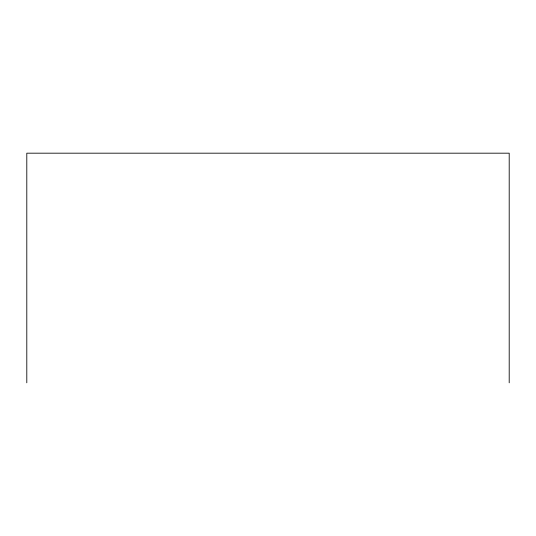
<?xml version="1.0" encoding="UTF-8"?>
<svg xmlns="http://www.w3.org/2000/svg" width="536" height="536" viewBox="0 0 536 536"><rect width="100%" height="100%" fill="white"/><g stroke="black" fill="none" stroke-linecap="round" stroke-linejoin="round"><path stroke-width="0.8" d="M509.2 382.818L509.2 153.182L26.8 153.182L26.8 382.818"/></g></svg>
